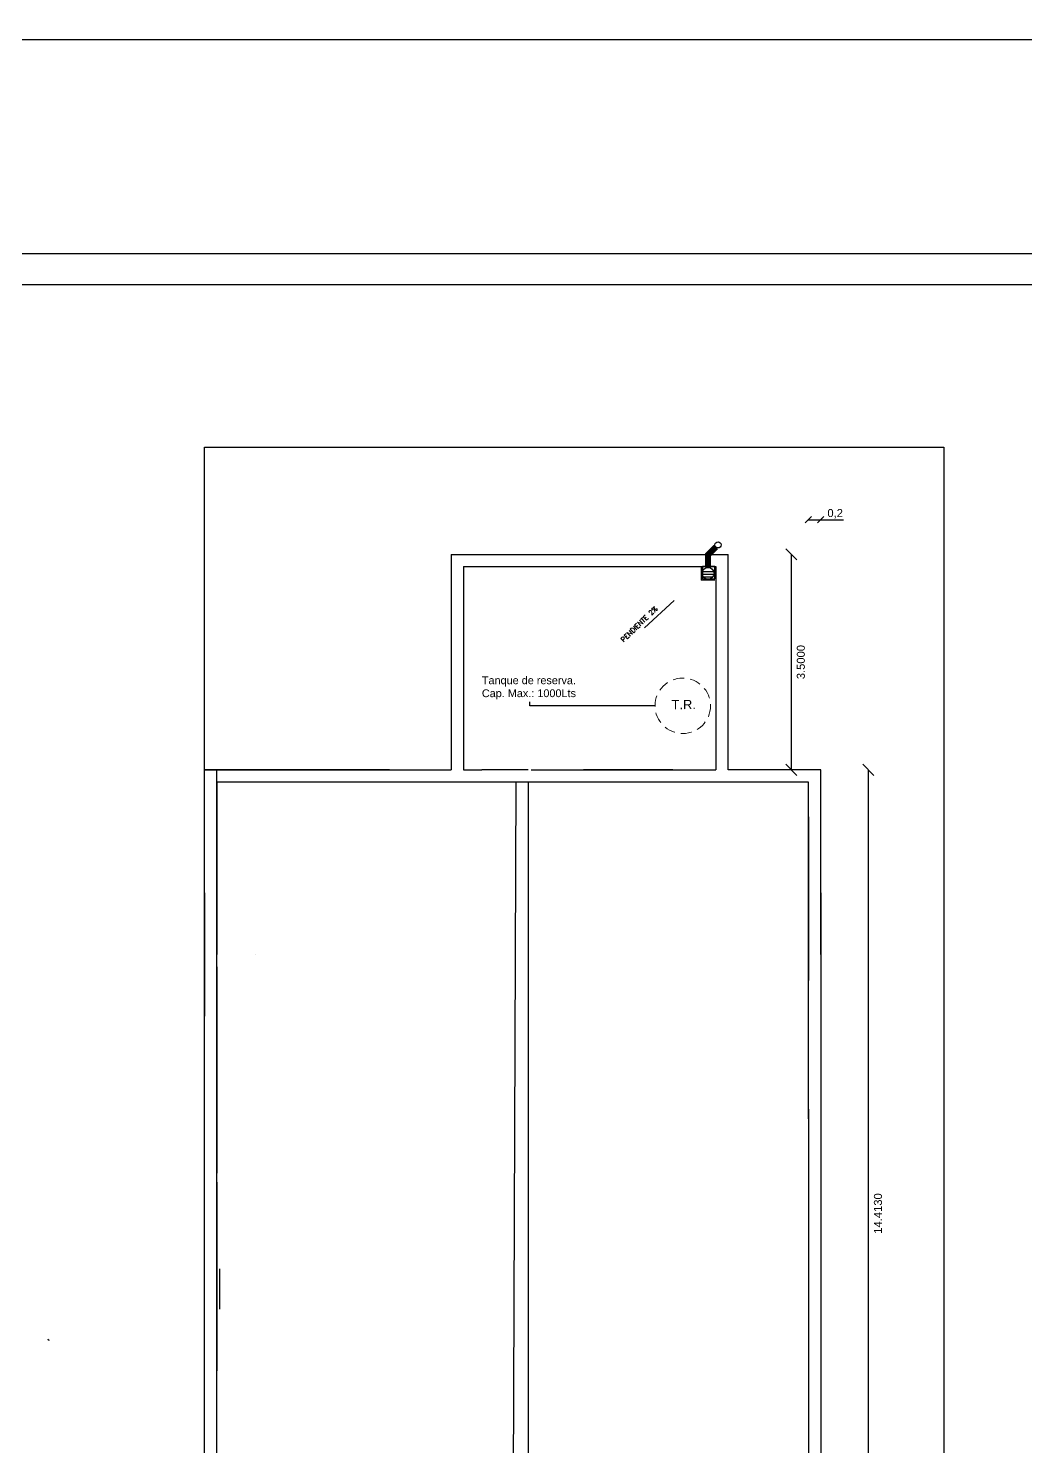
# Model space of a CAD drawing. Header units: millimetres. Extents: x 2439 to 2849, y 1282 to 1398.
# Drawn here: x 2714.3 to 2730.49, y 1337.84 to 1360.88 of the extents above; entities that cross this region are included whole.
import ezdxf

# ---------------------------------------------------------------- set-up
doc = ezdxf.new("R2010")
doc.units = ezdxf.units.MM
doc.linetypes.add('ACAD_ISO02W100', pattern=[15, 12, -3])
for name, color, linetype in [('01-02-Arquitectura-duplex-valle-cr$0$FINAS', 1, 'Continuous'), ('Muro', 3, 'Continuous'), ('texto', 7, 'Continuous')]:
    doc.layers.add(name, color=color, linetype=linetype)
doc.layers.add('Linea municipal', color=3, linetype='ACAD_ISO02W100', lineweight=0)
doc.styles.add('01-02-Arquitectura-duplex-valle-cr$0$ROMANS', font='romans.shx', dxfattribs={"width": 0.85})
doc.styles.get("Standard").update_dxf_attribs({"font": 'arial.ttf'})
doc.dimstyles.new('Joel', dxfattribs={"dimtxt": 0.13, "dimasz": 0.1, "dimexe": 1.25, "dimexo": 0.625, "dimgap": 0.0176, "dimtad": 1, "dimtxsty": 'Standard', "dimblk": 'OBLIQUE', "dimcen": 2.5, "dimse1": 1, "dimse2": 1, "dimclre": 256, "dimadec": 0, "dimazin": 0, "dimtfac": 1, "dimtmove": 0, "dimatfit": 3, "dimldrblk": 'OBLIQUE', "dimfxl": 1, "dimarcsym": 0})
doc.dimstyles.get("Standard").update_dxf_attribs({"dimtxt": 0.13, "dimasz": 0.18, "dimexe": 0.18, "dimexo": 0.0625, "dimgap": 0.09, "dimtad": 2, "dimdec": 4, "dimzin": 0, "dimdsep": 46, "dimtxsty": 'Standard', "dimblk": 'OBLIQUE', "dimcen": 0.09, "dimse1": 1, "dimse2": 1, "dimadec": 0, "dimazin": 0, "dimtfac": 1, "dimtdec": 4, "dimtofl": 0, "dimtmove": 1, "dimatfit": 0, "dimldrblk": 'OBLIQUE', "dimfxl": 1, "dimtolj": 1, "dimtzin": 0, "dimarcsym": 0})

# ---------------------------------------------------------------- blocks, each defined once
blk = doc.blocks.new('_Oblique')
at = {"color": 0, "linetype": 'ByBlock', "lineweight": -2}
blk.add_line((-0.5, -0.5), (0.5, 0.5), dxfattribs=at)
blk = doc.blocks.new('*D32')
at = {"color": 0, "lineweight": -2, "transparency": 16777216}
blk.add_line((2698.815, 1360.701), (2773.835, 1360.701), dxfattribs=at)
at = {"layer": 'Defpoints', "color": 0, "transparency": 16777216}
for p in [(2773.835, 1360.701), (2698.815, 1357.218), (2773.835, 1357.218)]:
    blk.add_point(p, dxfattribs=at)
at = {"color": 0, "lineweight": -2, "transparency": 16777216, "xscale": 0.1, "yscale": 0.1, "zscale": 0.1, "rotation": 180}
blk.add_blockref('_Oblique', (2698.815, 1360.701), dxfattribs=at)
at = {"color": 0, "lineweight": -2, "transparency": 16777216, "xscale": 0.1, "yscale": 0.1, "zscale": 0.1}
blk.add_blockref('_Oblique', (2773.835, 1360.701), dxfattribs=at)
at = {"color": 0, "transparency": 16777216, "insert": (2736.325, 1360.796), "char_height": 0.13, "attachment_point": 5}
blk.add_mtext('75,02', dxfattribs=at)
blk = doc.blocks.new('*D75')
at = {"color": 0, "lineweight": -2, "transparency": 16777216}
blk.add_line((2726.686, 1352.338), (2726.686, 1348.838), dxfattribs=at)
at = {"layer": 'Defpoints', "color": 0, "transparency": 16777216}
for p in [(2725.664, 1352.338), (2725.664, 1348.838), (2726.686, 1348.838)]:
    blk.add_point(p, dxfattribs=at)
at = {"color": 0, "lineweight": -2, "transparency": 16777216, "xscale": 0.18, "yscale": 0.18, "zscale": 0.18}
for p, rotation in [((2726.686, 1352.338), 90), ((2726.686, 1348.838), 270)]:
    blk.add_blockref('_Oblique', p, dxfattribs=dict(at, rotation=rotation))
at = {"color": 0, "transparency": 16777216, "insert": (2726.842, 1350.588), "char_height": 0.13, "attachment_point": 5, "rotation": 90}
blk.add_mtext('\\A1;3.5000', dxfattribs=at)
blk = doc.blocks.new('*D73')
at = {"color": 0, "lineweight": -2, "transparency": 16777216}
blk.add_line((2727.937, 1348.838), (2727.937, 1334.425), dxfattribs=at)
at = {"layer": 'Defpoints', "color": 0, "transparency": 16777216}
for p in [(2727.164, 1348.838), (2727.164, 1334.425), (2727.937, 1334.425)]:
    blk.add_point(p, dxfattribs=at)
at = {"color": 0, "lineweight": -2, "transparency": 16777216, "xscale": 0.18, "yscale": 0.18, "zscale": 0.18}
for p, rotation in [((2727.937, 1348.838), 90), ((2727.937, 1334.425), 270)]:
    blk.add_blockref('_Oblique', p, dxfattribs=dict(at, rotation=rotation))
at = {"color": 0, "transparency": 16777216, "insert": (2728.094, 1341.632), "char_height": 0.13, "attachment_point": 5, "rotation": 90}
blk.add_mtext('\\A1;14.4130', dxfattribs=at)
blk = doc.blocks.new('*D74')
at = {"color": 0, "lineweight": -2, "transparency": 16777216}
for p, q in [((2726.964, 1352.901), (2727.164, 1352.901)), ((2727.164, 1352.901), (2727.534, 1352.901))]:
    blk.add_line(p, q, dxfattribs=at)
at = {"layer": 'Defpoints', "color": 0, "transparency": 16777216}
for p in [(2727.164, 1352.901), (2726.964, 1348.638), (2727.164, 1348.638)]:
    blk.add_point(p, dxfattribs=at)
at = {"color": 0, "lineweight": -2, "transparency": 16777216, "xscale": 0.1, "yscale": 0.1, "zscale": 0.1, "rotation": 180}
blk.add_blockref('_Oblique', (2726.964, 1352.901), dxfattribs=at)
at = {"color": 0, "lineweight": -2, "transparency": 16777216, "xscale": 0.1, "yscale": 0.1, "zscale": 0.1}
blk.add_blockref('_Oblique', (2727.164, 1352.901), dxfattribs=at)
at = {"color": 0, "transparency": 16777216, "insert": (2727.399, 1352.997), "char_height": 0.13, "attachment_point": 5}
blk.add_mtext('0,2', dxfattribs=at)

msp = doc.modelspace()

# ---------------------------------------------------------------- linework, layer by layer
for p, q in [((2773.83514, 1357.21825), (2698.81504, 1357.21825)), ((2717.16381, 1329.07898), (2717.16381, 1354.07898)), ((2717.16381, 1354.07898), (2729.16381, 1354.07898)), ((2729.16381, 1354.07898), (2729.16381, 1329.07898)), ((2721.16381, 1352.33832), (2721.16381, 1348.83832)), ((2721.16381, 1352.33832), (2725.66381, 1352.33832)), ((2721.36381, 1352.13832), (2721.36381, 1348.83832)), ((2721.36381, 1352.13832), (2725.46381, 1352.13832)), ((2725.46381, 1352.13832), (2725.46381, 1350.13832)), ((2725.46381, 1350.13832), (2725.46381, 1348.83832)), ((2720.16381, 1348.83832), (2717.16381, 1348.83832)), ((2717.16381, 1348.83832), (2720.16381, 1348.83832)), ((2717.36381, 1348.83832), (2721.16381, 1348.83832)), ((2717.36381, 1334.62535), (2717.36381, 1348.83832)), ((2721.36381, 1348.83832), (2721.66381, 1348.83832)), ((2722.41381, 1348.83832), (2721.66381, 1348.83832)), ((2723.31381, 1348.83832), (2725.46381, 1348.83832)), ((2724.76381, 1348.83832), (2723.31381, 1348.83832)), ((2727.16381, 1348.83832), (2725.66381, 1348.83832)), ((2727.16381, 1348.83832), (2725.66381, 1348.83832)), ((2720.16381, 1348.63832), (2717.36381, 1348.63832)), ((2722.41381, 1348.63832), (2720.16381, 1348.63832)), ((2722.41381, 1348.63832), (2721.66381, 1348.63832)), ((2722.21381, 1348.63832), (2722.16381, 1334.62535)), ((2722.41381, 1348.63832), (2722.21381, 1348.63832)), ((2725.46381, 1348.63832), (2722.41381, 1348.63832)), ((2722.41381, 1348.63832), (2722.41381, 1334.62535)), ((2723.41381, 1348.63832), (2723.31381, 1348.63832)), ((2724.76381, 1348.63832), (2723.31381, 1348.63832)), ((2723.61381, 1348.63832), (2723.31381, 1348.63832)), ((2723.41381, 1348.63832), (2723.36381, 1348.63832)), ((2726.96381, 1348.63832), (2723.81381, 1348.63832)), ((2726.96381, 1348.07513), (2726.96381, 1345.41561)), ((2727.16381, 1346.83832), (2727.16381, 1343.32549)), ((2726.96381, 1343.32549), (2726.96381, 1334.62535)), ((2727.16381, 1343.32549), (2727.16381, 1334.42535)), ((2717.41084, 1340.07637), (2717.41084, 1340.73453))]:
    msp.add_line(p, q)
at = {"ltscale": 0.01}
for p, q in [((2754.84224, 1356.71825), (2699.31504, 1356.71825)), ((2722.44104, 1349.87825), (2722.44104, 1349.94169)), ((2724.47557, 1349.87825), (2722.44104, 1349.87825))]:
    msp.add_line(p, q, dxfattribs=at)
at = {"color": 2}
for p, q in [((2725.22315, 1352.14266), (2725.22315, 1351.91766)), ((2725.42908, 1352.05523), (2725.24222, 1352.05523)), ((2725.44815, 1351.91766), (2725.22315, 1351.91766)), ((2725.43031, 1352.01023), (2725.24099, 1352.01023)), ((2725.40735, 1351.96523), (2725.26395, 1351.96523))]:
    msp.add_line(p, q, dxfattribs=at)
at = {"color": 2, "const_width": 0.1}
msp.add_lwpolyline([(2725.33565, 1352.14266), (2725.33565, 1352.33016), (2725.46279, 1352.45731)], dxfattribs=at)
for points in [[(2725.66381, 1348.83832), (2725.66381, 1352.33832)], [(2722.46481, 1348.83832), (2725.46381, 1348.83832)], [(2727.16381, 1345.83832), (2727.16381, 1348.83832)], [(2726.96381, 1343.16675), (2726.96381, 1348.63832)], [(2717.36381, 1342.13832), (2717.36381, 1339.07535)]]:
    msp.add_lwpolyline(points)
at = {"color": 2}
msp.add_lwpolyline([(2725.44815, 1351.94266), (2725.44815, 1352.14266), (2725.24815, 1352.14266), (2725.24815, 1351.94266)], close=True, dxfattribs=at)
for centre, radius in [((2725.49815, 1352.49266), 0.05), ((2725.49815, 1352.49266), 0.05), ((2725.33565, 1352.03016), 0.09674)]:
    msp.add_circle(centre, radius, dxfattribs=at)
at = {"color": 0}
msp.add_arc((2714.64128, 1339.59417), 0.02089, 180, 270, dxfattribs=at)
at = {"layer": '01-02-Arquitectura-duplex-valle-cr$0$FINAS'}
msp.add_line((2724.30564, 1351.14697), (2724.78479, 1351.58989), dxfattribs=at)
at = {"layer": 'Linea municipal', "color": 5, "linetype": 'ACAD_ISO02W100', "ltscale": 0.015}
msp.add_circle((2724.92557, 1349.87825), 0.45, dxfattribs=at)
at = {"layer": 'Muro'}
for p, q in [((2717.16381, 1334.42535), (2717.16381, 1348.83832)), ((2717.36381, 1348.63832), (2717.36381, 1345.83832)), ((2717.16381, 1346.83832), (2717.16381, 1344.83832)), ((2717.99543, 1345.83832), (2717.99543, 1345.83832))]:
    msp.add_line(p, q, dxfattribs=at)
msp.add_lwpolyline([(2717.36381, 1345.63832), (2717.36381, 1342.28832)], dxfattribs=at)

# ---------------------------------------------------------------- texts
at = {"style": '01-02-Arquitectura-duplex-valle-cr$0$ROMANS'}
msp.add_text('PENDIENTE 2%', height=0.0795743, rotation=44.060297, dxfattribs=at).set_placement((2723.96649, 1350.90668))
at = {"layer": 'texto', "insert": (2721.66411, 1350.35548), "char_height": 0.1260931, "width": 2.992569, "attachment_point": 1}
msp.add_mtext('Tanque de reserva.\\PCap. Max.: 1000Lts', dxfattribs=at)
at = {"layer": 'texto', "insert": (2724.74219, 1349.97173), "char_height": 0.15, "width": 6.1705841, "attachment_point": 1, "rotation": 0.508197}
msp.add_mtext('T.R.', dxfattribs=at)

# ---------------------------------------------------------------- dimensions: what is measured, and where the dimension line sits
for base, p1, p2, picture, middle in [((2773.83514, 1360.70077), (2698.81504, 1357.21825), (2773.83514, 1357.21825), '*D32', (2736.32509, 1360.79649)), ((2727.16381, 1352.90139), (2726.96381, 1348.63832), (2727.16381, 1348.63832), '*D74', (2727.39909, 1352.99712))]:
    dim = msp.add_linear_dim(base=base, p1=p1, p2=p2, dimstyle='Joel')
    dim.commit()
    dim.dimension.update_dxf_attribs({"geometry": picture, "text_midpoint": middle})
for base, p1, p2, picture, middle in [((2726.68575, 1348.83832), (2725.66381, 1352.33832), (2725.66381, 1348.83832), '*D75', (2726.84217, 1350.58832)), ((2727.93749, 1334.42535), (2727.16381, 1348.83832), (2727.16381, 1334.42535), '*D73', (2728.09391, 1341.63184))]:
    dim = msp.add_linear_dim(base=base, p1=p1, p2=p2, angle=90, dimstyle='Standard')
    dim.commit()
    dim.dimension.update_dxf_attribs({"geometry": picture, "text_midpoint": middle})

doc.saveas('drawing.dxf')
